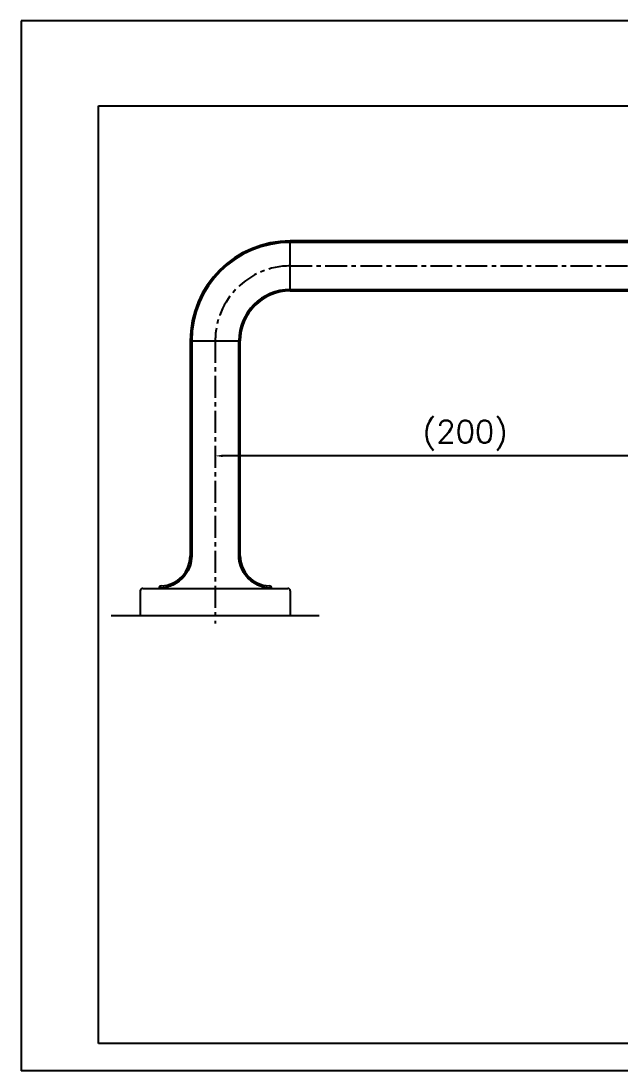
# Model space of a CAD drawing. Extents: x 9930 to 10524, y 9980 to 10400.
# Drawn here: x 9929.7 to 10169.5, y 9979.9 to 10399.9 of the extents above; entities that cross this region are included whole.
import ezdxf

# ---------------------------------------------------------------- set-up
doc = ezdxf.new("R2010")
doc.units = 0
doc.header["$LTSCALE"] = 7
doc.header["$MEASUREMENT"] = 0
doc.linetypes.add('CENTER', pattern=[2, 1.25, -0.25, 0.25, -0.25])
doc.layers.get('0').update_dxf_attribs({"color": 2, "linetype": 'CONTINUOUS'})
for name, color, linetype in [('CL', 1, 'CENTER'), ('D', 2, 'CONTINUOUS'), ('DWG', 7, 'CONTINUOUS')]:
    doc.layers.add(name, color=color, linetype=linetype)
doc.styles.add('GHS', font='ROMANS', dxfattribs={"bigfont": 'GHS'})

msp = doc.modelspace()

# ---------------------------------------------------------------- linework, layer by layer
for p, q in [((10523.67, 10399.88), (9929.67, 10399.88)), ((9929.67, 10399.88), (9929.67, 9979.88)), ((10523.67, 9979.88), (9929.67, 9979.88))]:
    msp.add_line(p, q)
at = {"color": 4}
for p, q in [((9960.67, 10365.88), (10509.67, 10365.88)), ((9960.67, 9990.88), (9960.67, 10365.88)), ((10509.67, 9990.88), (9960.67, 9990.88))]:
    msp.add_line(p, q, dxfattribs=at)
at = {"color": 7, "linetype": 'Continuous'}
for p, q in [((9978.3, 10172.91), (10036.3, 10172.91)), ((9977.3, 10171.91), (9977.3, 10162.21)), ((10037.3, 10171.91), (10037.3, 10162.21)), ((10048.9, 10161.91), (9965.7, 10161.91)), ((9977.3, 10162.21), (9977.6, 10161.91)), ((10037.3, 10162.21), (10037, 10161.91))]:
    msp.add_line(p, q, dxfattribs=at)
for centre, start, end in [((9978.3, 10171.91), 90, 180), ((10036.3, 10171.91), 0, 90)]:
    msp.add_arc(centre, 1, start, end, dxfattribs=at)
at = {"layer": 'CL'}
for p, q in [((10037.3, 10301.91), (10177.3, 10301.91)), ((10007.3, 10271.91), (10007.3, 10158.91))]:
    msp.add_line(p, q, dxfattribs=at)
msp.add_arc((10037.3, 10271.91), 30, 90, 180, dxfattribs=at)
at = {"layer": 'D'}
for p, q in [((10037.3, 10291.91), (10037.3, 10311.91)), ((10177.3, 10311.33), (10037.3, 10311.33)), ((10037.3, 10292.49), (10177.3, 10292.49)), ((9997.3, 10271.91), (10017.3, 10271.91)), ((9997.88, 10271.91), (9997.88, 10185.91)), ((10016.72, 10185.91), (10016.72, 10271.91)), ((10204.16, 10225.93), (10010.3, 10225.93)), ((9997.88, 10185.91), (9997.3, 10185.91)), ((10016.72, 10185.91), (10017.3, 10185.91))]:
    msp.add_line(p, q, dxfattribs=at)
for centre, radius, start, end in [((10037.3, 10271.91), 39.42, 90, 180), ((10037.3, 10271.91), 20.58, 90, 180), ((9985.55, 10185.92), 12.33, 359.712, 359.9877), ((10029.05, 10185.91), 12.33, 180.0109, 180.2868)]:
    msp.add_arc(centre, radius, start, end, dxfattribs=at)
for points, knots in [([(9997.88, 10185.85), (9997.88, 10184.52), (9997.43, 10181.87), (9995.62, 10178.42), (9993.13, 10175.86), (9990.84, 10174.46), (9989.13, 10173.75), (9988.03, 10173.4), (9987.08, 10173.18), (9986.29, 10173.05), (9985.74, 10172.98), (9985.38, 10172.95), (9985.18, 10172.94), (9985.02, 10172.93), (9984.92, 10172.93), (9984.86, 10172.92), (9984.83, 10172.92), (9984.81, 10172.92), (9984.8, 10172.92), (9984.8, 10172.92)], [0, 0, 0, 0, 0.19778, 0.389847, 0.567247, 0.719795, 0.784603, 0.841183, 0.889313, 0.928926, 0.959895, 0.972114, 0.982133, 0.989938, 0.995522, 0.997479, 0.998878, 0.999719, 1, 1, 1, 1]), ([(10029.8, 10172.92), (10029.8, 10172.92), (10029.79, 10172.92), (10029.78, 10172.92), (10029.75, 10172.92), (10029.69, 10172.93), (10029.58, 10172.93), (10029.42, 10172.94), (10029.22, 10172.95), (10028.86, 10172.98), (10028.31, 10173.05), (10027.52, 10173.18), (10026.57, 10173.4), (10025.47, 10173.75), (10023.76, 10174.46), (10021.47, 10175.86), (10018.98, 10178.42), (10017.17, 10181.87), (10016.73, 10184.52), (10016.72, 10185.85)], [0, 0, 0, 0, 0.000281, 0.001122, 0.002521, 0.004478, 0.010062, 0.017867, 0.027886, 0.040105, 0.071074, 0.110687, 0.158817, 0.215397, 0.280204, 0.432752, 0.610153, 0.80222, 1, 1, 1, 1])]:
    msp.add_open_spline(points, degree=3, knots=knots, dxfattribs=at)
msp.add_solid([(10010.3, 10226.43), (10010.3, 10225.43), (10007.3, 10225.93)], dxfattribs=at)
at = {"layer": 'DWG'}
for p, q in [((10177.3, 10311.91), (10037.3, 10311.91)), ((10037.3, 10291.91), (10177.3, 10291.91)), ((9997.3, 10271.91), (9997.3, 10185.91)), ((10017.3, 10185.91), (10017.3, 10271.91)), ((9984.8, 10172.91), (9984.8, 10172.92)), ((10029.8, 10172.91), (10029.8, 10172.92))]:
    msp.add_line(p, q, dxfattribs=at)
for centre, radius, start, end in [((10037.3, 10271.91), 40, 90, 180), ((10037.3, 10271.91), 20, 90, 180), ((9985.3, 10185.91), 12, 272.2042, 0), ((10029.3, 10185.91), 12, 180, 267.7958), ((9985.8, 10172.92), 1, 92.2063, 179.9964), ((10028.8, 10172.92), 1, 0.0037, 87.7937)]:
    msp.add_arc(centre, radius, start, end, dxfattribs=at)

# ---------------------------------------------------------------- texts
at = {"layer": 'DWG', "insert": (10107.23, 10234.13), "char_height": 9, "attachment_point": 5, "style": 'GHS'}
msp.add_mtext('\\A1;(200)', dxfattribs=at)

doc.saveas('drawing.dxf')
